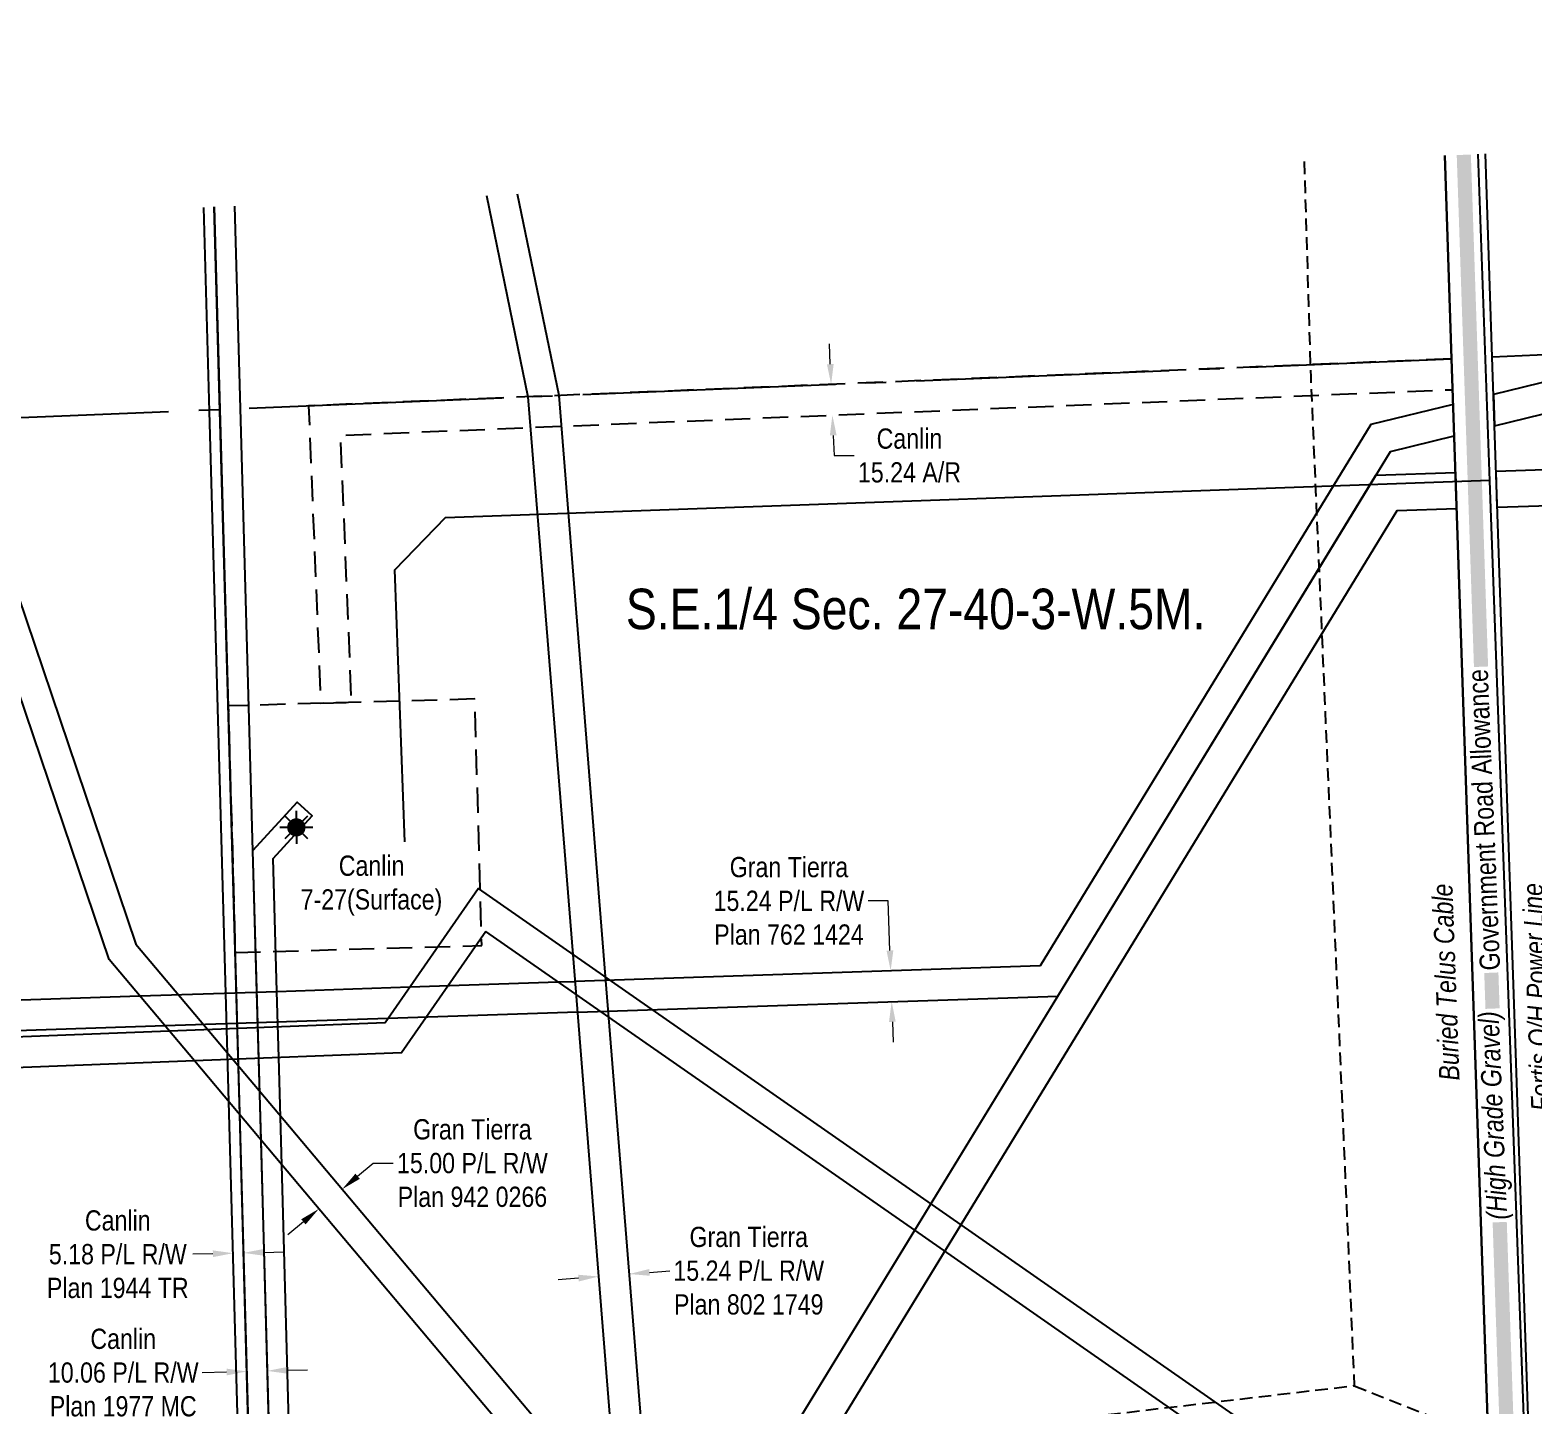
# Model space of a CAD drawing. Extents: x 675519 to 688669, y 5804595 to 5836613.
# Drawn here: x 680100 to 680842, y 5816382 to 5817061 of the extents above; entities that cross this region are included whole.
import ezdxf
from ezdxf.enums import TextEntityAlignment as Align

# ---------------------------------------------------------------- set-up
doc = ezdxf.new("R2010")
doc.units = 0
doc.header["$LTSCALE"] = 5
doc.header["$PDMODE"] = 3
doc.header["$PDSIZE"] = 10
for name, pattern in [('foc-ACCESSROAD', [3.75, 2.5, -1.25]), ('foc-QUARTERLINE', [33, 25, -3, 2, -3]), ('UG_PIPE', [1.875, 1.25, -0.625])]:
    doc.linetypes.add(name, pattern=pattern)
doc.layers.get('Defpoints').update_dxf_attribs({"color": 9})
for name, color, linetype in [('AS-PIPE-UG', 44, 'UG_PIPE'), ('AS-POWER', 104, 'foc-POWER'), ('AS-POWER-T', 104, 'Continuous'), ('AS-ROADS', 254, 'Continuous'), ('AS-TELEPHONE', 224, 'foc-TEL'), ('AS-TELEPHONE-T', 224, 'Continuous'), ('C-SYMBOL', 7, 'Continuous'), ('F-AR', 190, 'foc-ACCESSROAD'), ('F-RW', 190, 'Continuous'), ('F-WS', 190, 'foc-ACCESSROAD'), ('F-WS-S', 8, 'Continuous'), ('L-QSEC', 8, 'foc-QUARTERLINE'), ('L-ROAD-T', 7, 'Continuous'), ('L-SEC', 7, 'Continuous')]:
    doc.layers.add(name, color=color, linetype=linetype)
for name, color, linetype, lineweight in [('F-AR-T', 190, 'Continuous', 9), ('F-RW-T', 190, 'Continuous', 9), ('F-WS-T', 190, 'Continuous', 9), ('T-TEXT', 48, 'Continuous', 18)]:
    doc.layers.add(name, color=color, linetype=linetype, lineweight=lineweight)
doc.styles.add('175L', font='ARIALN.TTF', dxfattribs={"height": 20})
doc.styles.add('80', font='ARIALN.TTF', dxfattribs={"height": 10})
doc.styles.add('80CG', font='ARIALN.TTF', dxfattribs={"height": 10})
doc.styles.add('80L', font='ARIALN.TTF', dxfattribs={"height": 10})
doc.styles.add('80LS', font='ARIALNI.TTF', dxfattribs={"height": 10})
doc.styles.add('foc-LtypeFont', font='ARIALN.TTF', dxfattribs={"height": 7.35})
doc.linetypes.add('foc-POWER', pattern='A,6,-1,["P",foc-LtypeFont,S=0.2,R=0,X=-0.625,Y=-0.75],-1.24,4', length=12.24)
doc.linetypes.add('foc-TEL', pattern='A,2,-1,["T",foc-LtypeFont,S=0.2,R=0,X=-0.425,Y=-0.75],-1.24,8', length=12.24)
doc.dimstyles.new('Compass 5 000', dxfattribs={"dimscale": 5, "dimtxt": 9, "dimasz": 2, "dimexe": 0.2, "dimexo": 0.0625, "dimgap": 0.5, "dimtad": 0, "dimtih": 1, "dimtoh": 1, "dimzin": 0, "dimdsep": 46, "dimtxsty": '80CG', "dimcen": 0.1, "dimse1": 1, "dimse2": 1, "dimclrd": 256, "dimclrt": 256, "dimaunit": 1, "dimadec": 4, "dimazin": 0, "dimtfac": 0.06, "dimtofl": 0, "dimtmove": 0, "dimatfit": 1, "dimfxl": 0.2, "dimtolj": 1, "dimtzin": 0, "dimlwd": -1, "dimarcsym": 0})

# ---------------------------------------------------------------- blocks, each defined once
blk = doc.blocks.new('*D586')
at = {"layer": 'Defpoints', "color": 0, "transparency": 16777216}
for p in [(680200, 5816457.57), (680200.02, 5816456.56), (680205.13, 5816457.71)]:
    blk.add_point(p, dxfattribs=at)
at = {"layer": 'F-RW-T', "transparency": 16777216}
for p, q in [((680190.03, 5816456.29), (680180.03, 5816456.01)), ((680215.15, 5816456.98), (680225.15, 5816457.25))]:
    blk.add_line(p, q, dxfattribs=at)
for points in [[(680189.98, 5816457.95), (680190.07, 5816454.62), (680200.02, 5816456.56)], [(680215.11, 5816458.64), (680215.2, 5816455.31), (680205.16, 5816456.7)]]:
    blk.add_solid(points, dxfattribs=at)
at = {"layer": 'F-RW-T', "transparency": 16777216, "insert": (680143.02, 5816456.01), "char_height": 10, "attachment_point": 5, "style": '80CG'}
blk.add_mtext('\\A1;Canlin\\P5.18 P/L R/W\\PPlan 1944 TR', dxfattribs=at)
blk = doc.blocks.new('*D587')
at = {"layer": 'Defpoints', "color": 0, "transparency": 16777216}
for p in [(680206.81, 5816398.12), (680207.42, 5816376), (680217.47, 5816376.28)]:
    blk.add_point(p, dxfattribs=at)
at = {"layer": 'F-RW-T', "transparency": 16777216}
for p, q in [((680196.82, 5816397.85), (680184.79, 5816397.52)), ((680226.86, 5816398.68), (680236.85, 5816398.95))]:
    blk.add_line(p, q, dxfattribs=at)
for points in [[(680196.77, 5816399.51), (680196.86, 5816396.18), (680206.81, 5816398.12)], [(680226.81, 5816400.34), (680226.9, 5816397.01), (680216.86, 5816398.4)]]:
    blk.add_solid(points, dxfattribs=at)
at = {"layer": 'F-RW-T', "transparency": 16777216, "insert": (680145.71, 5816397.52), "char_height": 10, "attachment_point": 5, "style": '80CG'}
blk.add_mtext('\\A1;Canlin\\P10.06 P/L R/W\\PPlan 1977 MC', dxfattribs=at)
blk = doc.blocks.new('*D592')
at = {"layer": 'Defpoints', "color": 0, "transparency": 16777216}
for p in [(680524.97, 5816596.12), (680530.98, 5816596.32), (680531.49, 5816581.09)]:
    blk.add_point(p, dxfattribs=at)
at = {"layer": 'F-RW-T', "transparency": 16777216}
for p, q in [((680523.81, 5816630.62), (680513.81, 5816630.62)), ((680524.63, 5816606.11), (680523.81, 5816630.62)), ((680525.81, 5816570.89), (680526.15, 5816560.9))]:
    blk.add_line(p, q, dxfattribs=at)
for points in [[(680526.3, 5816606.17), (680522.96, 5816606.05), (680524.97, 5816596.12)], [(680527.48, 5816570.95), (680524.15, 5816570.84), (680525.48, 5816580.89)]]:
    blk.add_solid(points, dxfattribs=at)
at = {"layer": 'F-RW-T', "transparency": 16777216, "insert": (680474.72, 5816630.62), "char_height": 10, "attachment_point": 5, "style": '80CG'}
blk.add_mtext('\\A1;Gran Tierra\\P15.24 P/L R/W\\PPlan 762 1424', dxfattribs=at)
blk = doc.blocks.new('*D593')
at = {"layer": 'Defpoints', "color": 0, "transparency": 16777216}
for p in [(680253.89, 5816488.15), (680255.22, 5816486.57), (680243.74, 5816476.92)]:
    blk.add_point(p, dxfattribs=at)
at = {"layer": 'F-RW-T', "transparency": 16777216}
for p, q in [((680261.54, 5816494.59), (680269.19, 5816501.03)), ((680269.19, 5816501.03), (680279.19, 5816501.03)), ((680234.77, 5816472.05), (680227.12, 5816465.61))]:
    blk.add_line(p, q, dxfattribs=at)
for points in [[(680260.47, 5816495.86), (680262.62, 5816493.31), (680253.89, 5816488.15)], [(680233.69, 5816473.33), (680235.84, 5816470.78), (680242.42, 5816478.49)]]:
    blk.add_solid(points, dxfattribs=at)
at = {"layer": 'F-RW-T', "transparency": 16777216, "insert": (680318.28, 5816501.03), "char_height": 10, "attachment_point": 5, "style": '80CG'}
blk.add_mtext('\\A1;Gran Tierra\\P15.00 P/L R/W\\PPlan 942 0266', dxfattribs=at)
blk = doc.blocks.new('*D594')
at = {"layer": 'Defpoints', "color": 0, "transparency": 16777216}
for p in [(680380.91, 5816441.77), (680395.83, 5816446.27), (680396.09, 5816442.99)]:
    blk.add_point(p, dxfattribs=at)
at = {"layer": 'F-RW-T', "transparency": 16777216}
for p, q in [((680405.8, 5816447.06), (680415.77, 5816447.86)), ((680370.67, 5816444.25), (680360.71, 5816443.46))]:
    blk.add_line(p, q, dxfattribs=at)
for points in [[(680405.66, 5816448.72), (680405.93, 5816445.4), (680395.83, 5816446.27)], [(680370.54, 5816445.91), (680370.81, 5816442.59), (680380.64, 5816445.05)]]:
    blk.add_solid(points, dxfattribs=at)
at = {"layer": 'F-RW-T', "transparency": 16777216, "insert": (680454.85, 5816447.86), "char_height": 10, "attachment_point": 5, "style": '80CG'}
blk.add_mtext('\\A1;Gran Tierra\\P15.24 P/L R/W\\PPlan 802 1749', dxfattribs=at)
blk = doc.blocks.new('GAS')
h = blk.add_hatch(color=255)
h.dxf.hatch_style = 1
edge = h.paths.add_edge_path()
edge.add_arc((0, 0), 0.9, 0, 360)
for p, q in [((0, 0.81), (0, 1.62)), ((-0.81, 0), (-1.62, 0)), ((-0.57, 0.57), (-1.14, 1.14)), ((0.57, 0.57), (1.14, 1.14)), ((1.62, 0), (0.81, 0)), ((-0.57, -0.57), (-1.14, -1.14)), ((0, -0.81), (0, -1.62)), ((1.14, -1.14), (0.57, -0.57))]:
    blk.add_line(p, q)
blk.add_circle((0, 0), 0.8)
blk = doc.blocks.new('*D605')
at = {"layer": 'Defpoints', "color": 0, "transparency": 16777216}
for p in [(680500.8, 5816886.13), (680496.18, 5816870.68), (680501.43, 5816870.9)]:
    blk.add_point(p, dxfattribs=at)
at = {"layer": 'F-AR-T', "transparency": 16777216}
for p, q in [((680495.15, 5816895.9), (680494.74, 5816905.89)), ((680496.59, 5816860.69), (680497, 5816850.7)), ((680497, 5816850.7), (680507, 5816850.7))]:
    blk.add_line(p, q, dxfattribs=at)
for points in [[(680496.81, 5816895.97), (680493.48, 5816895.83), (680495.56, 5816885.91)], [(680498.26, 5816860.76), (680494.93, 5816860.62), (680496.18, 5816870.68)]]:
    blk.add_solid(points, dxfattribs=at)
at = {"layer": 'F-AR-T', "transparency": 16777216, "insert": (680534.28, 5816850.7), "char_height": 10, "attachment_point": 5, "style": '80CG'}
blk.add_mtext('\\A1;Canlin\\P15.24 A/R', dxfattribs=at)

msp = doc.modelspace()

# ---------------------------------------------------------------- linework, layer by layer
at = {"layer": 'AS-PIPE-UG', "flags": 128}
for points in [[(680754.082, 5816390.945), (680831.06, 5816360.597), (680918.842, 5816349.669), (680999.245, 5816532.721), (681028.83, 5816607.021), (681121.293, 5816817.533), (681164.688, 5816890.587), (681165.338, 5816900.561), (681169.87, 5816970.389), (681180.231, 5816981.226), (681240.351, 5817005.869), (681256.934, 5817018.042)], [(680729.327, 5816996.045), (680732.558, 5816889.537), (680754.082, 5816390.945), (680097.549, 5816313.81), (680085.677, 5816367.639), (680058.363, 5816364.489), (680058.522, 5816385.306)]]:
    msp.add_lwpolyline(points, dxfattribs=at)
at = {"layer": 'AS-POWER', "flags": 128}
for points in [[(680877.698, 5815257.559), (680848.914, 5816017.576), (680845.865, 5816112.481), (680840.06, 5816316.893), (680821.079, 5816838.286), (680815.276, 5816999.629)], [(680284.81, 5816659.885), (680279.861, 5816794.169), (680304.956, 5816820.158), (680821.071, 5816838.566)]]:
    msp.add_lwpolyline(points, dxfattribs=at)
at = {"layer": 'AS-ROADS', "const_width": 6.999, "flags": 128}
msp.add_lwpolyline([(681293.108, 5804662.031), (681226.564, 5806381.33), (681166.044, 5807999.038), (681105.161, 5809615.259), (681038.819, 5811232.894), (680971.814, 5812847.338), (680902.866, 5814466.202), (680838.911, 5816087.562), (680808.232, 5816999.335)], dxfattribs=at)
at = {"layer": 'F-AR', "flags": 128}
msp.add_lwpolyline([(680802.18, 5816898.493), (680237.295, 5816875.31), (680243.326, 5816728.287), (680258.559, 5816728.716), (680253.144, 5816860.71), (680802.804, 5816883.269)], dxfattribs=at)
at = {"layer": 'F-RW', "flags": 128}
for points in [[(680224.06, 5816500.303), (680180.869, 5816551.626), (680138.717, 5816601.702), (680048.605, 5816867.567), (680003.956, 5816999.296), (679779.41, 5817661.744), (679610.157, 5818160.583), (679590.034, 5818202.628), (679516.103, 5818357.109), (679490.179, 5818412.056), (679470.406, 5818452.508), (679191.264, 5819035.664), (679143.894, 5819033.931), (679143.342, 5819048.918), (679200.544, 5819051.012), (679486.683, 5818453.24), (679599.296, 5818218.002), (679624.071, 5818166.249), (679715.519, 5817896.701), (679793.614, 5817666.558), (680064.224, 5816868.207), (680152.014, 5816609.197), (680225.186, 5816522.255)], [(680929.992, 5817004.411), (680871.128, 5816826.571), (680824.793, 5816825.028), (680824.184, 5816843.015), (680857.985, 5816844.14), (680910.769, 5817003.61)], [(680200.759, 5816974.008), (680203.559, 5816873.926), (680209.666, 5816655.346), (680212.536, 5816552.855), (680217.83, 5816363.376), (680225.603, 5816087.514), (680215.555, 5816087.103), (680208.19, 5816347.974), (680203.318, 5816524.948), (680193.532, 5816872.678), (680190.709, 5816973.589)], [(680325.195, 5816979.196), (680345.698, 5816879.757), (680367.917, 5816604.16), (680395.828, 5816255.199), (680400.098, 5816094.659), (680415.323, 5816095.279), (680411.05, 5816256.005), (680407.033, 5816306.204), (680384.221, 5816591.389), (680361.099, 5816880.39), (680340.61, 5816979.839)], [(680190.708, 5816973.589), (680201.569, 5816585.271), (680208.19, 5816347.974), (680215.555, 5816087.103), (680210.378, 5816086.892), (680203.013, 5816347.767), (680197.965, 5816531.308), (680196.392, 5816585.097), (680188.355, 5816872.533), (680185.533, 5816973.374)], [(680370.192, 5816575.673), (680276.483, 5816572.539), (680166.373, 5816568.842), (680019.4, 5816563.91), (679688.613, 5816552.809), (679346.119, 5816838.737), (679248.044, 5816920.608), (679222.006, 5816917.919), (679221.436, 5816933.173), (679252.874, 5816936.428), (679368.783, 5816839.665), (679693.916, 5816568.232), (680153.895, 5816583.669), (680221.67, 5816585.945), (680287.343, 5816588.148), (680360.711, 5816590.6), (680368.975, 5816590.877)], [(680370.192, 5816575.673), (680607.577, 5816583.644), (680771.937, 5816852.758), (680803.467, 5816860.468), (680802.94, 5816876.026), (680762.21, 5816866.065), (680598.854, 5816598.596), (680368.975, 5816590.877)], [(680324.953, 5816615.527), (680283.259, 5816555.6), (680180.869, 5816551.626), (680020.056, 5816545.381), (679721.623, 5816533.795), (679234.413, 5816583.066), (679233.842, 5816598.438), (679688.613, 5816552.809), (679722.097, 5816549.064), (680019.515, 5816560.609), (680168.438, 5816566.389), (680275.085, 5816570.53), (680321.154, 5816636.745), (680559.613, 5816470.582), (680810.573, 5816295.711), (680822.617, 5816295.092), (680823.135, 5816279.808), (680805.438, 5816280.717), (680536.863, 5816467.862), (680385.676, 5816573.205), (680324.953, 5816615.527)], [(680225.186, 5816522.255), (680390.142, 5816326.271), (680441.938, 5816264.74), (680495.822, 5816139.323), (680497.514, 5816098.639), (680482.443, 5816098.016), (680480.971, 5816135.961), (680429.033, 5816256.782), (680335.36, 5816368.077), (680224.06, 5816500.303)]]:
    msp.add_lwpolyline(points, dxfattribs=at)
for points in [[(680823.427, 5816865.348), (680878.554, 5816878.83), (681089.378, 5816895.706), (681248.139, 5816747.889), (681269.715, 5816748.621), (681095.415, 5816910.903), (681094.85, 5816911.43), (680876.121, 5816893.92), (680822.9, 5816880.907)], [(680804.691, 5816824.361), (680775.058, 5816823.339), (680559.613, 5816470.582), (680429.033, 5816256.782), (680433.307, 5816096.015), (680415.323, 5816095.279), (680410.635, 5816261.188), (680536.863, 5816467.862), (680607.577, 5816583.644), (680764.751, 5816840.992), (680804.081, 5816842.346)], [(680235.652, 5816087.925), (680228.288, 5816348.778), (680224.06, 5816500.303), (680222.585, 5816553.245), (680221.67, 5816585.945), (680219.83, 5816651.569), (680239.118, 5816672.721), (680231.687, 5816679.497), (680209.666, 5816655.346), (680211.621, 5816585.607), (680213.713, 5816512.597), (680218.239, 5816348.377), (680225.603, 5816087.514)]]:
    msp.add_lwpolyline(points, close=True, dxfattribs=at)
at = {"layer": 'F-WS', "flags": 128}
msp.add_lwpolyline([(680201.061, 5816605.148), (680322.914, 5816608.578), (680319.484, 5816730.43), (680197.632, 5816727.001)], close=True, dxfattribs=at)
at = {"layer": 'L-QSEC', "flags": 128}
for points in [[(681598.112, 5816932.174), (680822.275, 5816899.345)], [(680043.125, 5816867.343), (680802.18, 5816898.493)]]:
    msp.add_lwpolyline(points, dxfattribs=at)
at = {"layer": 'L-SEC', "flags": 128}
for points in [[(680798.777, 5816998.941), (680802.18, 5816898.493)], [(680822.276, 5816899.344), (680818.874, 5816999.779)], [(680802.18, 5816898.493), (680815.8, 5816496.364)], [(680835.897, 5816497.226), (680822.276, 5816899.344)], [(680815.8, 5816496.364), (680829.422, 5816094.233)], [(680849.517, 5816095.108), (680835.897, 5816497.226)]]:
    msp.add_lwpolyline(points, dxfattribs=at)

# ---------------------------------------------------------------- block references
at = {"layer": 'F-WS-S', "color": 3, "xscale": 4.999214999999947, "yscale": 4.999214999999947, "zscale": 4.999214999999947}
msp.add_blockref('GAS', (680231.277, 5816666.973), dxfattribs=at)

# ---------------------------------------------------------------- texts
at = {"layer": 'AS-POWER-T', "insert": (680841.642, 5816526.313), "char_height": 10.00007, "attachment_point": 1, "rotation": 92.275882, "style": '80'}
msp.add_mtext_dynamic_manual_height_columns('\\pi0.32626;{\\fArial Narrow|b0|i1|c0|p34;Fortis O/H Power Line}', width=112.50188, gutter_width=49.994, heights=[0], dxfattribs=at)
at = {"layer": 'C-SYMBOL', "color": 3, "style": '175L'}
msp.add_text('S.E.1/4 Sec. 27-40-3-W.5M.', height=19.99686, dxfattribs=at).set_placement((680537.34, 5816758.924), align=Align.BOTTOM_CENTER)
at = {"layer": 'F-WS-T', "insert": (680235.591, 5816653.051), "char_height": 9.99843, "attachment_point": 1, "style": '175L'}
msp.add_mtext_dynamic_manual_height_columns('\\pi16.639;Canlin\\P\\pi-2.2051;7-27(Surface)', width=64.39212, gutter_width=100, heights=[0], dxfattribs=at)

# ---------------------------------------------------------------- dimensions: what is measured, and where the dimension line sits
at = {"layer": 'F-AR-T', "color": 3}
dim = msp.add_aligned_dim(p1=(680500.804, 5816886.125), p2=(680501.429, 5816870.9), distance=-5.252, text='Canlin\\P15.24 A/R', dimstyle='Compass 5 000', dxfattribs=at)
dim.commit()
dim.dimension.update_dxf_attribs({"geometry": '*D605', "text_midpoint": (680534.283, 5816850.701)})
at = {"layer": 'F-RW-T'}
dim = msp.add_linear_dim(base=(680524.966, 5816596.115), p1=(680531.487, 5816581.089), p2=(680530.976, 5816596.317), angle=91.922104, text='Gran Tierra\\P15.24 P/L R/W\\PPlan 762 1424', dimstyle='Compass 5 000', dxfattribs=at)
dim.commit()
dim.dimension.update_dxf_attribs({"geometry": '*D592', "text_midpoint": (680474.722, 5816630.618), "dimtype": 161})
at = {"layer": 'F-RW-T', "color": 3}
for p1, p2, distance, text, picture, middle in [((680243.744, 5816476.918), (680255.217, 5816486.575), 2.059, 'Gran Tierra\\P15.00 P/L R/W\\PPlan 942 0266', '*D593', (680318.279, 5816501.029)), ((680205.128, 5816457.71), (680199.995, 5816457.569), 1.009, 'Canlin\\P5.18 P/L R/W\\PPlan 1944 TR', '*D586', (680143.025, 5816456.01)), ((680380.905, 5816441.773), (680396.092, 5816442.987), 3.288, 'Gran Tierra\\P15.24 P/L R/W\\PPlan 802 1749', '*D594', (680454.852, 5816447.86))]:
    dim = msp.add_aligned_dim(p1=p1, p2=p2, distance=distance, text=text, dimstyle='Compass 5 000', dxfattribs=at)
    dim.commit()
    dim.dimension.update_dxf_attribs({"geometry": picture, "text_midpoint": middle})
dim = msp.add_linear_dim(base=(680206.813, 5816398.124), p1=(680217.47, 5816376.277), p2=(680207.423, 5816376), angle=181.57868, text='Canlin\\P10.06 P/L R/W\\PPlan 1977 MC', dimstyle='Compass 5 000', dxfattribs=at)
dim.commit()
dim.dimension.update_dxf_attribs({"geometry": '*D587', "text_midpoint": (680145.707, 5816397.517), "dimtype": 161})

# ---------------------------------------------------------------- next in the draw order: texts
at = {"layer": 'L-ROAD-T', "insert": (680813.136, 5816670.496), "char_height": 9.99843, "width": 149.28122, "attachment_point": 2, "rotation": 92.371601, "style": '80L', "bg_fill": 3, "box_fill_scale": 1.1, "bg_fill_color": 256, "bg_fill_transparency": 0}
msp.add_mtext('Government Road Allowance', dxfattribs=at)

# ---------------------------------------------------------------- next in the draw order: linework, layer by layer
at = {"layer": 'AS-TELEPHONE', "flags": 128}
msp.add_lwpolyline([(680921.553, 5811542.229), (681013.798, 5811546.06), (680993.492, 5812034.972), (680959.31, 5812859.304), (680926.339, 5813662.27), (680893.364, 5814465.273), (680862.177, 5815267.031), (680829.422, 5816094.233), (680802.18, 5816898.493), (680798.777, 5816998.941)], dxfattribs=at)

# ---------------------------------------------------------------- next in the draw order: texts
at = {"layer": 'AS-TELEPHONE-T', "insert": (680796.149, 5816541.341), "char_height": 10.00007, "attachment_point": 1, "rotation": 92.10791, "style": '80'}
msp.add_mtext_dynamic_manual_height_columns('\\pi0.29276;{\\fArial Narrow|b0|i1|c0|p34;Buried Telus Cable}', width=97.2233, gutter_width=99.988, heights=[0], dxfattribs=at)

# ---------------------------------------------------------------- next in the draw order: texts
at = {"layer": 'T-TEXT', "insert": (680817.57, 5816524.387), "char_height": 9.99843, "width": 103.5757, "attachment_point": 2, "rotation": 92.371601, "style": '80LS', "bg_fill": 3, "box_fill_scale": 1.1, "bg_fill_color": 256, "bg_fill_transparency": 0}
msp.add_mtext('(High Grade Gravel)', dxfattribs=at)

doc.saveas('drawing.dxf')
